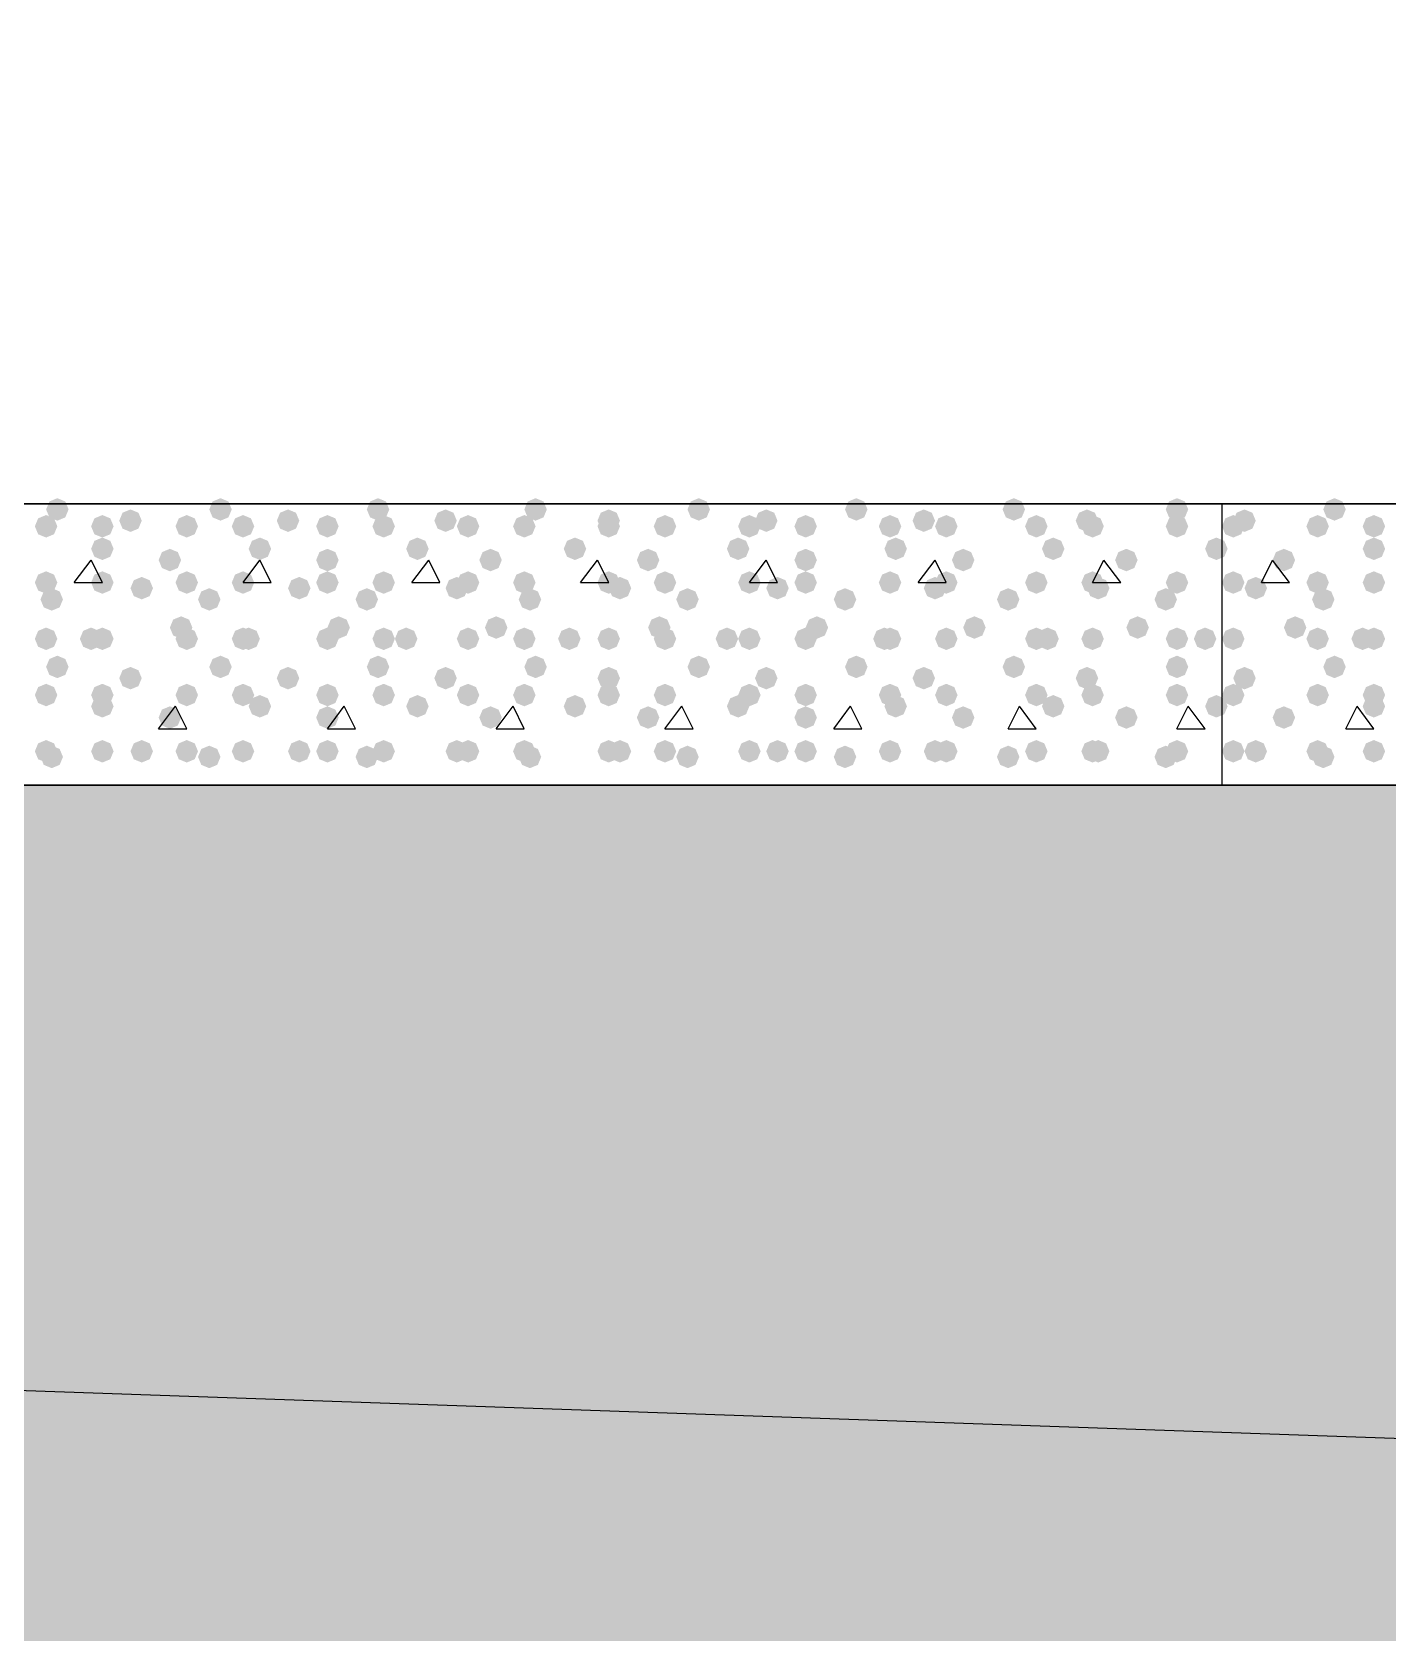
# Model space of a CAD drawing. Header units: millimetres. Extents: x 0 to 420, y 0 to 297.
# Drawn here: x 164.66 to 174.86, y 155.88 to 167.93 of the extents above; entities that cross this region are included whole.
import ezdxf

# ---------------------------------------------------------------- set-up
doc = ezdxf.new("R2010")
doc.units = ezdxf.units.MM
doc.layers.get('0').update_dxf_attribs({"linetype": 'CONTINUOUS'})

msp = doc.modelspace()

# ---------------------------------------------------------------- hatches: boundary and pattern name
at = {"true_color": 0x000008}
for points in [[(164.930667, 164.338), (164.905796, 164.278204), (164.846, 164.253333), (164.786204, 164.278204), (164.761333, 164.338), (164.786204, 164.397796), (164.846, 164.422667), (164.905796, 164.397796)], [(166.158333, 164.338), (166.133463, 164.278204), (166.073667, 164.253333), (166.013871, 164.278204), (165.989, 164.338), (166.013871, 164.397796), (166.073667, 164.422667), (166.133462, 164.397796)], [(167.343667, 164.338), (167.318796, 164.278204), (167.259, 164.253333), (167.199204, 164.278204), (167.174333, 164.338), (167.199204, 164.397796), (167.259, 164.422667), (167.318796, 164.397796)], [(168.529, 164.338), (168.504129, 164.278204), (168.444333, 164.253333), (168.384538, 164.278204), (168.359667, 164.338), (168.384537, 164.397796), (168.444333, 164.422667), (168.504129, 164.397796)], [(169.756667, 164.338), (169.731796, 164.278204), (169.672, 164.253333), (169.612204, 164.278204), (169.587333, 164.338), (169.612204, 164.397796), (169.672, 164.422667), (169.731796, 164.397796)], [(170.942, 164.338), (170.917129, 164.278204), (170.857333, 164.253333), (170.797537, 164.278204), (170.772667, 164.338), (170.797537, 164.397796), (170.857333, 164.422667), (170.917129, 164.397796)], [(172.127333, 164.338), (172.102463, 164.278204), (172.042667, 164.253333), (171.982871, 164.278204), (171.958, 164.338), (171.982871, 164.397796), (172.042667, 164.422667), (172.102462, 164.397796)], [(173.355, 164.338), (173.330129, 164.278204), (173.270333, 164.253333), (173.210538, 164.278204), (173.185667, 164.338), (173.210537, 164.397796), (173.270333, 164.422667), (173.330129, 164.397796)], [(164.846, 164.211), (164.821129, 164.151204), (164.761333, 164.126333), (164.701538, 164.151204), (164.676667, 164.211), (164.701537, 164.270796), (164.761333, 164.295667), (164.821129, 164.270796)], [(165.269333, 164.211), (165.244463, 164.151204), (165.184667, 164.126333), (165.124871, 164.151204), (165.1, 164.211), (165.124871, 164.270796), (165.184667, 164.295667), (165.244462, 164.270796)], [(165.481, 164.253333), (165.456129, 164.193537), (165.396333, 164.168667), (165.336538, 164.193537), (165.311667, 164.253333), (165.336537, 164.313129), (165.396333, 164.338), (165.456129, 164.313129)], [(165.904333, 164.211), (165.879462, 164.151204), (165.819667, 164.126333), (165.759871, 164.151204), (165.735, 164.211), (165.759871, 164.270796), (165.819667, 164.295667), (165.879462, 164.270796)], [(166.327667, 164.211), (166.302796, 164.151204), (166.243, 164.126333), (166.183204, 164.151204), (166.158333, 164.211), (166.183204, 164.270796), (166.243, 164.295667), (166.302796, 164.270796)], [(166.666333, 164.253333), (166.641462, 164.193537), (166.581667, 164.168667), (166.521871, 164.193537), (166.497, 164.253333), (166.521871, 164.313129), (166.581667, 164.338), (166.641462, 164.313129)], [(166.962667, 164.211), (166.937796, 164.151204), (166.878, 164.126333), (166.818204, 164.151204), (166.793333, 164.211), (166.818204, 164.270796), (166.878, 164.295667), (166.937796, 164.270796)], [(167.386, 164.211), (167.361129, 164.151204), (167.301333, 164.126333), (167.241538, 164.151204), (167.216667, 164.211), (167.241537, 164.270796), (167.301333, 164.295667), (167.361129, 164.270796)], [(167.851667, 164.253333), (167.826796, 164.193537), (167.767, 164.168667), (167.707204, 164.193537), (167.682333, 164.253333), (167.707204, 164.313129), (167.767, 164.338), (167.826796, 164.313129)], [(168.021, 164.211), (167.996129, 164.151204), (167.936333, 164.126333), (167.876538, 164.151204), (167.851667, 164.211), (167.876537, 164.270796), (167.936333, 164.295667), (167.996129, 164.270796)], [(168.444333, 164.211), (168.419463, 164.151204), (168.359667, 164.126333), (168.299871, 164.151204), (168.275, 164.211), (168.299871, 164.270796), (168.359667, 164.295667), (168.419462, 164.270796)], [(169.079333, 164.253333), (169.054463, 164.193537), (168.994667, 164.168667), (168.934871, 164.193537), (168.91, 164.253333), (168.934871, 164.313129), (168.994667, 164.338), (169.054462, 164.313129)], [(169.079333, 164.211), (169.054463, 164.151204), (168.994667, 164.126333), (168.934871, 164.151204), (168.91, 164.211), (168.934871, 164.270796), (168.994667, 164.295667), (169.054462, 164.270796)], [(169.502667, 164.211), (169.477796, 164.151204), (169.418, 164.126333), (169.358204, 164.151204), (169.333333, 164.211), (169.358204, 164.270796), (169.418, 164.295667), (169.477796, 164.270796)], [(170.137667, 164.211), (170.112796, 164.151204), (170.053, 164.126333), (169.993204, 164.151204), (169.968333, 164.211), (169.993204, 164.270796), (170.053, 164.295667), (170.112796, 164.270796)], [(170.264667, 164.253333), (170.239796, 164.193537), (170.18, 164.168667), (170.120204, 164.193537), (170.095333, 164.253333), (170.120204, 164.313129), (170.18, 164.338), (170.239796, 164.313129)], [(170.561, 164.211), (170.536129, 164.151204), (170.476333, 164.126333), (170.416538, 164.151204), (170.391667, 164.211), (170.416537, 164.270796), (170.476333, 164.295667), (170.536129, 164.270796)], [(171.196, 164.211), (171.171129, 164.151204), (171.111333, 164.126333), (171.051538, 164.151204), (171.026667, 164.211), (171.051537, 164.270796), (171.111333, 164.295667), (171.171129, 164.270796)], [(171.45, 164.253333), (171.425129, 164.193537), (171.365333, 164.168667), (171.305538, 164.193537), (171.280667, 164.253333), (171.305537, 164.313129), (171.365333, 164.338), (171.425129, 164.313129)], [(171.619333, 164.211), (171.594463, 164.151204), (171.534667, 164.126333), (171.474871, 164.151204), (171.45, 164.211), (171.474871, 164.270796), (171.534667, 164.295667), (171.594462, 164.270796)], [(172.296667, 164.211), (172.271796, 164.151204), (172.212, 164.126333), (172.152204, 164.151204), (172.127333, 164.211), (172.152204, 164.270796), (172.212, 164.295667), (172.271796, 164.270796)], [(172.677667, 164.253333), (172.652796, 164.193537), (172.593, 164.168667), (172.533204, 164.193537), (172.508333, 164.253333), (172.533204, 164.313129), (172.593, 164.338), (172.652796, 164.313129)], [(172.72, 164.211), (172.695129, 164.151204), (172.635333, 164.126333), (172.575538, 164.151204), (172.550667, 164.211), (172.575537, 164.270796), (172.635333, 164.295667), (172.695129, 164.270796)], [(173.355, 164.211), (173.330129, 164.151204), (173.270333, 164.126333), (173.210538, 164.151204), (173.185667, 164.211), (173.210537, 164.270796), (173.270333, 164.295667), (173.330129, 164.270796)], [(165.269333, 164.041667), (165.244463, 163.981871), (165.184667, 163.957), (165.124871, 163.981871), (165.1, 164.041667), (165.124871, 164.101462), (165.184667, 164.126333), (165.244462, 164.101463)], [(166.454667, 164.041667), (166.429796, 163.981871), (166.37, 163.957), (166.310204, 163.981871), (166.285333, 164.041667), (166.310204, 164.101462), (166.37, 164.126333), (166.429796, 164.101463)], [(167.64, 164.041667), (167.615129, 163.981871), (167.555333, 163.957), (167.495538, 163.981871), (167.470667, 164.041667), (167.495537, 164.101462), (167.555333, 164.126333), (167.615129, 164.101463)], [(168.825333, 164.041667), (168.800462, 163.981871), (168.740667, 163.957), (168.680871, 163.981871), (168.656, 164.041667), (168.680871, 164.101462), (168.740667, 164.126333), (168.800462, 164.101463)], [(170.053, 164.041667), (170.028129, 163.981871), (169.968333, 163.957), (169.908537, 163.981871), (169.883667, 164.041667), (169.908537, 164.101462), (169.968333, 164.126333), (170.028129, 164.101463)], [(171.238333, 164.041667), (171.213462, 163.981871), (171.153667, 163.957), (171.093871, 163.981871), (171.069, 164.041667), (171.093871, 164.101462), (171.153667, 164.126333), (171.213462, 164.101463)], [(172.423667, 164.041667), (172.398796, 163.981871), (172.339, 163.957), (172.279204, 163.981871), (172.254333, 164.041667), (172.279204, 164.101462), (172.339, 164.126333), (172.398796, 164.101463)], [(173.651333, 164.041667), (173.626462, 163.981871), (173.566667, 163.957), (173.506871, 163.981871), (173.482, 164.041667), (173.506871, 164.101462), (173.566667, 164.126333), (173.626462, 164.101463)], [(165.777333, 163.957), (165.752462, 163.897204), (165.692667, 163.872333), (165.632871, 163.897204), (165.608, 163.957), (165.632871, 164.016796), (165.692667, 164.041667), (165.752462, 164.016796)], [(166.962667, 163.957), (166.937796, 163.897204), (166.878, 163.872333), (166.818204, 163.897204), (166.793333, 163.957), (166.818204, 164.016796), (166.878, 164.041667), (166.937796, 164.016796)], [(168.190333, 163.957), (168.165462, 163.897204), (168.105667, 163.872333), (168.045871, 163.897204), (168.021, 163.957), (168.045871, 164.016796), (168.105667, 164.041667), (168.165462, 164.016796)], [(169.375667, 163.957), (169.350796, 163.897204), (169.291, 163.872333), (169.231204, 163.897204), (169.206333, 163.957), (169.231204, 164.016796), (169.291, 164.041667), (169.350796, 164.016796)], [(170.561, 163.957), (170.536129, 163.897204), (170.476333, 163.872333), (170.416538, 163.897204), (170.391667, 163.957), (170.416537, 164.016796), (170.476333, 164.041667), (170.536129, 164.016796)], [(171.746333, 163.957), (171.721462, 163.897204), (171.661667, 163.872333), (171.601871, 163.897204), (171.577, 163.957), (171.601871, 164.016796), (171.661667, 164.041667), (171.721462, 164.016796)], [(172.974, 163.957), (172.949129, 163.897204), (172.889333, 163.872333), (172.829538, 163.897204), (172.804667, 163.957), (172.829537, 164.016796), (172.889333, 164.041667), (172.949129, 164.016796)], [(164.846, 163.787667), (164.821129, 163.727871), (164.761333, 163.703), (164.701538, 163.727871), (164.676667, 163.787667), (164.701537, 163.847462), (164.761333, 163.872333), (164.821129, 163.847463)], [(165.269333, 163.787667), (165.244463, 163.727871), (165.184667, 163.703), (165.124871, 163.727871), (165.1, 163.787667), (165.124871, 163.847462), (165.184667, 163.872333), (165.244462, 163.847463)], [(165.904333, 163.787667), (165.879462, 163.727871), (165.819667, 163.703), (165.759871, 163.727871), (165.735, 163.787667), (165.759871, 163.847462), (165.819667, 163.872333), (165.879462, 163.847463)], [(166.327667, 163.787667), (166.302796, 163.727871), (166.243, 163.703), (166.183204, 163.727871), (166.158333, 163.787667), (166.183204, 163.847462), (166.243, 163.872333), (166.302796, 163.847463)], [(166.962667, 163.787667), (166.937796, 163.727871), (166.878, 163.703), (166.818204, 163.727871), (166.793333, 163.787667), (166.818204, 163.847462), (166.878, 163.872333), (166.937796, 163.847463)], [(167.386, 163.787667), (167.361129, 163.727871), (167.301333, 163.703), (167.241538, 163.727871), (167.216667, 163.787667), (167.241537, 163.847462), (167.301333, 163.872333), (167.361129, 163.847463)], [(168.021, 163.787667), (167.996129, 163.727871), (167.936333, 163.703), (167.876538, 163.727871), (167.851667, 163.787667), (167.876537, 163.847462), (167.936333, 163.872333), (167.996129, 163.847463)], [(168.444333, 163.787667), (168.419463, 163.727871), (168.359667, 163.703), (168.299871, 163.727871), (168.275, 163.787667), (168.299871, 163.847462), (168.359667, 163.872333), (168.419462, 163.847463)], [(169.079333, 163.787667), (169.054463, 163.727871), (168.994667, 163.703), (168.934871, 163.727871), (168.91, 163.787667), (168.934871, 163.847462), (168.994667, 163.872333), (169.054462, 163.847463)], [(169.502667, 163.787667), (169.477796, 163.727871), (169.418, 163.703), (169.358204, 163.727871), (169.333333, 163.787667), (169.358204, 163.847462), (169.418, 163.872333), (169.477796, 163.847463)], [(170.137667, 163.787667), (170.112796, 163.727871), (170.053, 163.703), (169.993204, 163.727871), (169.968333, 163.787667), (169.993204, 163.847462), (170.053, 163.872333), (170.112796, 163.847463)], [(170.561, 163.787667), (170.536129, 163.727871), (170.476333, 163.703), (170.416538, 163.727871), (170.391667, 163.787667), (170.416537, 163.847462), (170.476333, 163.872333), (170.536129, 163.847463)], [(171.196, 163.787667), (171.171129, 163.727871), (171.111333, 163.703), (171.051538, 163.727871), (171.026667, 163.787667), (171.051537, 163.847462), (171.111333, 163.872333), (171.171129, 163.847463)], [(171.619333, 163.787667), (171.594463, 163.727871), (171.534667, 163.703), (171.474871, 163.727871), (171.45, 163.787667), (171.474871, 163.847462), (171.534667, 163.872333), (171.594462, 163.847463)], [(172.296667, 163.787667), (172.271796, 163.727871), (172.212, 163.703), (172.152204, 163.727871), (172.127333, 163.787667), (172.152204, 163.847462), (172.212, 163.872333), (172.271796, 163.847463)], [(172.72, 163.787667), (172.695129, 163.727871), (172.635333, 163.703), (172.575538, 163.727871), (172.550667, 163.787667), (172.575537, 163.847462), (172.635333, 163.872333), (172.695129, 163.847463)], [(173.355, 163.787667), (173.330129, 163.727871), (173.270333, 163.703), (173.210538, 163.727871), (173.185667, 163.787667), (173.210537, 163.847462), (173.270333, 163.872333), (173.330129, 163.847463)], [(165.565667, 163.745333), (165.540796, 163.685537), (165.481, 163.660667), (165.421204, 163.685537), (165.396333, 163.745333), (165.421204, 163.805129), (165.481, 163.83), (165.540796, 163.805129)], [(166.751, 163.745333), (166.726129, 163.685537), (166.666333, 163.660667), (166.606538, 163.685537), (166.581667, 163.745333), (166.606537, 163.805129), (166.666333, 163.83), (166.726129, 163.805129)], [(167.936333, 163.745333), (167.911462, 163.685537), (167.851667, 163.660667), (167.791871, 163.685537), (167.767, 163.745333), (167.791871, 163.805129), (167.851667, 163.83), (167.911462, 163.805129)], [(169.164, 163.745333), (169.139129, 163.685537), (169.079333, 163.660667), (169.019538, 163.685537), (168.994667, 163.745333), (169.019537, 163.805129), (169.079333, 163.83), (169.139129, 163.805129)], [(170.349333, 163.745333), (170.324462, 163.685537), (170.264667, 163.660667), (170.204871, 163.685537), (170.18, 163.745333), (170.204871, 163.805129), (170.264667, 163.83), (170.324462, 163.805129)], [(171.534667, 163.745333), (171.509796, 163.685537), (171.45, 163.660667), (171.390204, 163.685537), (171.365333, 163.745333), (171.390204, 163.805129), (171.45, 163.83), (171.509796, 163.805129)], [(172.762333, 163.745333), (172.737462, 163.685537), (172.677667, 163.660667), (172.617871, 163.685537), (172.593, 163.745333), (172.617871, 163.805129), (172.677667, 163.83), (172.737462, 163.805129)], [(164.888333, 163.660667), (164.863463, 163.600871), (164.803667, 163.576), (164.743871, 163.600871), (164.719, 163.660667), (164.743871, 163.720462), (164.803667, 163.745333), (164.863462, 163.720463)], [(166.073667, 163.660667), (166.048796, 163.600871), (165.989, 163.576), (165.929204, 163.600871), (165.904333, 163.660667), (165.929204, 163.720462), (165.989, 163.745333), (166.048796, 163.720463)], [(167.259, 163.660667), (167.234129, 163.600871), (167.174333, 163.576), (167.114538, 163.600871), (167.089667, 163.660667), (167.114537, 163.720462), (167.174333, 163.745333), (167.234129, 163.720463)], [(168.486667, 163.660667), (168.461796, 163.600871), (168.402, 163.576), (168.342204, 163.600871), (168.317333, 163.660667), (168.342204, 163.720462), (168.402, 163.745333), (168.461796, 163.720463)], [(169.672, 163.660667), (169.647129, 163.600871), (169.587333, 163.576), (169.527537, 163.600871), (169.502667, 163.660667), (169.527537, 163.720462), (169.587333, 163.745333), (169.647129, 163.720463)], [(170.857333, 163.660667), (170.832462, 163.600871), (170.772667, 163.576), (170.712871, 163.600871), (170.688, 163.660667), (170.712871, 163.720462), (170.772667, 163.745333), (170.832462, 163.720463)], [(172.085, 163.660667), (172.060129, 163.600871), (172.000333, 163.576), (171.940538, 163.600871), (171.915667, 163.660667), (171.940537, 163.720462), (172.000333, 163.745333), (172.060129, 163.720463)], [(173.270333, 163.660667), (173.245462, 163.600871), (173.185667, 163.576), (173.125871, 163.600871), (173.101, 163.660667), (173.125871, 163.720462), (173.185667, 163.745333), (173.245462, 163.720463)], [(165.862, 163.449), (165.837129, 163.389204), (165.777333, 163.364333), (165.717537, 163.389204), (165.692667, 163.449), (165.717537, 163.508796), (165.777333, 163.533667), (165.837129, 163.508796)], [(167.047333, 163.449), (167.022462, 163.389204), (166.962667, 163.364333), (166.902871, 163.389204), (166.878, 163.449), (166.902871, 163.508796), (166.962667, 163.533667), (167.022462, 163.508796)], [(168.232667, 163.449), (168.207796, 163.389204), (168.148, 163.364333), (168.088204, 163.389204), (168.063333, 163.449), (168.088204, 163.508796), (168.148, 163.533667), (168.207796, 163.508796)], [(169.460333, 163.449), (169.435462, 163.389204), (169.375667, 163.364333), (169.315871, 163.389204), (169.291, 163.449), (169.315871, 163.508796), (169.375667, 163.533667), (169.435462, 163.508796)], [(170.645667, 163.449), (170.620796, 163.389204), (170.561, 163.364333), (170.501204, 163.389204), (170.476333, 163.449), (170.501204, 163.508796), (170.561, 163.533667), (170.620796, 163.508796)], [(171.831, 163.449), (171.806129, 163.389204), (171.746333, 163.364333), (171.686538, 163.389204), (171.661667, 163.449), (171.686537, 163.508796), (171.746333, 163.533667), (171.806129, 163.508796)], [(173.058667, 163.449), (173.033796, 163.389204), (172.974, 163.364333), (172.914204, 163.389204), (172.889333, 163.449), (172.914204, 163.508796), (172.974, 163.533667), (173.033796, 163.508796)], [(164.846, 163.364333), (164.821129, 163.304537), (164.761333, 163.279667), (164.701538, 163.304537), (164.676667, 163.364333), (164.701537, 163.424129), (164.761333, 163.449), (164.821129, 163.424129)], [(165.184667, 163.364333), (165.159796, 163.304537), (165.1, 163.279667), (165.040204, 163.304537), (165.015333, 163.364333), (165.040204, 163.424129), (165.1, 163.449), (165.159796, 163.424129)], [(165.269333, 163.364333), (165.244463, 163.304537), (165.184667, 163.279667), (165.124871, 163.304537), (165.1, 163.364333), (165.124871, 163.424129), (165.184667, 163.449), (165.244462, 163.424129)], [(165.904333, 163.364333), (165.879462, 163.304537), (165.819667, 163.279667), (165.759871, 163.304537), (165.735, 163.364333), (165.759871, 163.424129), (165.819667, 163.449), (165.879462, 163.424129)], [(166.327667, 163.364333), (166.302796, 163.304537), (166.243, 163.279667), (166.183204, 163.304537), (166.158333, 163.364333), (166.183204, 163.424129), (166.243, 163.449), (166.302796, 163.424129)], [(166.37, 163.364333), (166.345129, 163.304537), (166.285333, 163.279667), (166.225538, 163.304537), (166.200667, 163.364333), (166.225537, 163.424129), (166.285333, 163.449), (166.345129, 163.424129)], [(166.962667, 163.364333), (166.937796, 163.304537), (166.878, 163.279667), (166.818204, 163.304537), (166.793333, 163.364333), (166.818204, 163.424129), (166.878, 163.449), (166.937796, 163.424129)], [(167.386, 163.364333), (167.361129, 163.304537), (167.301333, 163.279667), (167.241538, 163.304537), (167.216667, 163.364333), (167.241537, 163.424129), (167.301333, 163.449), (167.361129, 163.424129)], [(167.555333, 163.364333), (167.530462, 163.304537), (167.470667, 163.279667), (167.410871, 163.304537), (167.386, 163.364333), (167.410871, 163.424129), (167.470667, 163.449), (167.530462, 163.424129)], [(168.021, 163.364333), (167.996129, 163.304537), (167.936333, 163.279667), (167.876538, 163.304537), (167.851667, 163.364333), (167.876537, 163.424129), (167.936333, 163.449), (167.996129, 163.424129)], [(168.444333, 163.364333), (168.419463, 163.304537), (168.359667, 163.279667), (168.299871, 163.304537), (168.275, 163.364333), (168.299871, 163.424129), (168.359667, 163.449), (168.419462, 163.424129)], [(168.783, 163.364333), (168.758129, 163.304537), (168.698333, 163.279667), (168.638537, 163.304537), (168.613667, 163.364333), (168.638537, 163.424129), (168.698333, 163.449), (168.758129, 163.424129)], [(169.079333, 163.364333), (169.054463, 163.304537), (168.994667, 163.279667), (168.934871, 163.304537), (168.91, 163.364333), (168.934871, 163.424129), (168.994667, 163.449), (169.054462, 163.424129)], [(169.502667, 163.364333), (169.477796, 163.304537), (169.418, 163.279667), (169.358204, 163.304537), (169.333333, 163.364333), (169.358204, 163.424129), (169.418, 163.449), (169.477796, 163.424129)], [(169.968333, 163.364333), (169.943463, 163.304537), (169.883667, 163.279667), (169.823871, 163.304537), (169.799, 163.364333), (169.823871, 163.424129), (169.883667, 163.449), (169.943462, 163.424129)], [(170.137667, 163.364333), (170.112796, 163.304537), (170.053, 163.279667), (169.993204, 163.304537), (169.968333, 163.364333), (169.993204, 163.424129), (170.053, 163.449), (170.112796, 163.424129)], [(170.561, 163.364333), (170.536129, 163.304537), (170.476333, 163.279667), (170.416538, 163.304537), (170.391667, 163.364333), (170.416537, 163.424129), (170.476333, 163.449), (170.536129, 163.424129)], [(171.153667, 163.364333), (171.128796, 163.304537), (171.069, 163.279667), (171.009204, 163.304537), (170.984333, 163.364333), (171.009204, 163.424129), (171.069, 163.449), (171.128796, 163.424129)], [(171.196, 163.364333), (171.171129, 163.304537), (171.111333, 163.279667), (171.051538, 163.304537), (171.026667, 163.364333), (171.051537, 163.424129), (171.111333, 163.449), (171.171129, 163.424129)], [(171.619333, 163.364333), (171.594463, 163.304537), (171.534667, 163.279667), (171.474871, 163.304537), (171.45, 163.364333), (171.474871, 163.424129), (171.534667, 163.449), (171.594462, 163.424129)], [(172.296667, 163.364333), (172.271796, 163.304537), (172.212, 163.279667), (172.152204, 163.304537), (172.127333, 163.364333), (172.152204, 163.424129), (172.212, 163.449), (172.271796, 163.424129)], [(172.381333, 163.364333), (172.356462, 163.304537), (172.296667, 163.279667), (172.236871, 163.304537), (172.212, 163.364333), (172.236871, 163.424129), (172.296667, 163.449), (172.356462, 163.424129)], [(172.72, 163.364333), (172.695129, 163.304537), (172.635333, 163.279667), (172.575538, 163.304537), (172.550667, 163.364333), (172.575537, 163.424129), (172.635333, 163.449), (172.695129, 163.424129)], [(173.355, 163.364333), (173.330129, 163.304537), (173.270333, 163.279667), (173.210538, 163.304537), (173.185667, 163.364333), (173.210537, 163.424129), (173.270333, 163.449), (173.330129, 163.424129)], [(173.566667, 163.364333), (173.541796, 163.304537), (173.482, 163.279667), (173.422204, 163.304537), (173.397333, 163.364333), (173.422204, 163.424129), (173.482, 163.449), (173.541796, 163.424129)], [(164.930667, 163.152667), (164.905796, 163.092871), (164.846, 163.068), (164.786204, 163.092871), (164.761333, 163.152667), (164.786204, 163.212462), (164.846, 163.237333), (164.905796, 163.212463)], [(165.481, 163.068), (165.456129, 163.008204), (165.396333, 162.983333), (165.336538, 163.008204), (165.311667, 163.068), (165.336537, 163.127796), (165.396333, 163.152667), (165.456129, 163.127796)], [(166.158333, 163.152667), (166.133463, 163.092871), (166.073667, 163.068), (166.013871, 163.092871), (165.989, 163.152667), (166.013871, 163.212462), (166.073667, 163.237333), (166.133462, 163.212463)], [(166.666333, 163.068), (166.641462, 163.008204), (166.581667, 162.983333), (166.521871, 163.008204), (166.497, 163.068), (166.521871, 163.127796), (166.581667, 163.152667), (166.641462, 163.127796)], [(167.343667, 163.152667), (167.318796, 163.092871), (167.259, 163.068), (167.199204, 163.092871), (167.174333, 163.152667), (167.199204, 163.212462), (167.259, 163.237333), (167.318796, 163.212463)], [(167.851667, 163.068), (167.826796, 163.008204), (167.767, 162.983333), (167.707204, 163.008204), (167.682333, 163.068), (167.707204, 163.127796), (167.767, 163.152667), (167.826796, 163.127796)], [(168.529, 163.152667), (168.504129, 163.092871), (168.444333, 163.068), (168.384538, 163.092871), (168.359667, 163.152667), (168.384537, 163.212462), (168.444333, 163.237333), (168.504129, 163.212463)], [(169.079333, 163.068), (169.054463, 163.008204), (168.994667, 162.983333), (168.934871, 163.008204), (168.91, 163.068), (168.934871, 163.127796), (168.994667, 163.152667), (169.054462, 163.127796)], [(169.756667, 163.152667), (169.731796, 163.092871), (169.672, 163.068), (169.612204, 163.092871), (169.587333, 163.152667), (169.612204, 163.212462), (169.672, 163.237333), (169.731796, 163.212463)], [(170.264667, 163.068), (170.239796, 163.008204), (170.18, 162.983333), (170.120204, 163.008204), (170.095333, 163.068), (170.120204, 163.127796), (170.18, 163.152667), (170.239796, 163.127796)], [(170.942, 163.152667), (170.917129, 163.092871), (170.857333, 163.068), (170.797537, 163.092871), (170.772667, 163.152667), (170.797537, 163.212462), (170.857333, 163.237333), (170.917129, 163.212463)], [(171.45, 163.068), (171.425129, 163.008204), (171.365333, 162.983333), (171.305538, 163.008204), (171.280667, 163.068), (171.305537, 163.127796), (171.365333, 163.152667), (171.425129, 163.127796)], [(172.127333, 163.152667), (172.102463, 163.092871), (172.042667, 163.068), (171.982871, 163.092871), (171.958, 163.152667), (171.982871, 163.212462), (172.042667, 163.237333), (172.102462, 163.212463)], [(172.677667, 163.068), (172.652796, 163.008204), (172.593, 162.983333), (172.533204, 163.008204), (172.508333, 163.068), (172.533204, 163.127796), (172.593, 163.152667), (172.652796, 163.127796)], [(173.355, 163.152667), (173.330129, 163.092871), (173.270333, 163.068), (173.210538, 163.092871), (173.185667, 163.152667), (173.210537, 163.212462), (173.270333, 163.237333), (173.330129, 163.212463)], [(164.846, 162.941), (164.821129, 162.881204), (164.761333, 162.856333), (164.701538, 162.881204), (164.676667, 162.941), (164.701537, 163.000796), (164.761333, 163.025667), (164.821129, 163.000796)], [(165.269333, 162.941), (165.244463, 162.881204), (165.184667, 162.856333), (165.124871, 162.881204), (165.1, 162.941), (165.124871, 163.000796), (165.184667, 163.025667), (165.244462, 163.000796)], [(165.904333, 162.941), (165.879462, 162.881204), (165.819667, 162.856333), (165.759871, 162.881204), (165.735, 162.941), (165.759871, 163.000796), (165.819667, 163.025667), (165.879462, 163.000796)], [(166.327667, 162.941), (166.302796, 162.881204), (166.243, 162.856333), (166.183204, 162.881204), (166.158333, 162.941), (166.183204, 163.000796), (166.243, 163.025667), (166.302796, 163.000796)], [(166.962667, 162.941), (166.937796, 162.881204), (166.878, 162.856333), (166.818204, 162.881204), (166.793333, 162.941), (166.818204, 163.000796), (166.878, 163.025667), (166.937796, 163.000796)], [(167.386, 162.941), (167.361129, 162.881204), (167.301333, 162.856333), (167.241538, 162.881204), (167.216667, 162.941), (167.241537, 163.000796), (167.301333, 163.025667), (167.361129, 163.000796)], [(168.021, 162.941), (167.996129, 162.881204), (167.936333, 162.856333), (167.876538, 162.881204), (167.851667, 162.941), (167.876537, 163.000796), (167.936333, 163.025667), (167.996129, 163.000796)], [(168.444333, 162.941), (168.419463, 162.881204), (168.359667, 162.856333), (168.299871, 162.881204), (168.275, 162.941), (168.299871, 163.000796), (168.359667, 163.025667), (168.419462, 163.000796)], [(169.079333, 162.941), (169.054463, 162.881204), (168.994667, 162.856333), (168.934871, 162.881204), (168.91, 162.941), (168.934871, 163.000796), (168.994667, 163.025667), (169.054462, 163.000796)], [(169.502667, 162.941), (169.477796, 162.881204), (169.418, 162.856333), (169.358204, 162.881204), (169.333333, 162.941), (169.358204, 163.000796), (169.418, 163.025667), (169.477796, 163.000796)], [(170.137667, 162.941), (170.112796, 162.881204), (170.053, 162.856333), (169.993204, 162.881204), (169.968333, 162.941), (169.993204, 163.000796), (170.053, 163.025667), (170.112796, 163.000796)], [(170.561, 162.941), (170.536129, 162.881204), (170.476333, 162.856333), (170.416538, 162.881204), (170.391667, 162.941), (170.416537, 163.000796), (170.476333, 163.025667), (170.536129, 163.000796)], [(171.196, 162.941), (171.171129, 162.881204), (171.111333, 162.856333), (171.051538, 162.881204), (171.026667, 162.941), (171.051537, 163.000796), (171.111333, 163.025667), (171.171129, 163.000796)], [(171.619333, 162.941), (171.594463, 162.881204), (171.534667, 162.856333), (171.474871, 162.881204), (171.45, 162.941), (171.474871, 163.000796), (171.534667, 163.025667), (171.594462, 163.000796)], [(172.296667, 162.941), (172.271796, 162.881204), (172.212, 162.856333), (172.152204, 162.881204), (172.127333, 162.941), (172.152204, 163.000796), (172.212, 163.025667), (172.271796, 163.000796)], [(172.72, 162.941), (172.695129, 162.881204), (172.635333, 162.856333), (172.575538, 162.881204), (172.550667, 162.941), (172.575537, 163.000796), (172.635333, 163.025667), (172.695129, 163.000796)], [(173.355, 162.941), (173.330129, 162.881204), (173.270333, 162.856333), (173.210538, 162.881204), (173.185667, 162.941), (173.210537, 163.000796), (173.270333, 163.025667), (173.330129, 163.000796)], [(165.269333, 162.856333), (165.244463, 162.796537), (165.184667, 162.771667), (165.124871, 162.796537), (165.1, 162.856333), (165.124871, 162.916129), (165.184667, 162.941), (165.244462, 162.916129)], [(166.454667, 162.856333), (166.429796, 162.796537), (166.37, 162.771667), (166.310204, 162.796537), (166.285333, 162.856333), (166.310204, 162.916129), (166.37, 162.941), (166.429796, 162.916129)], [(167.64, 162.856333), (167.615129, 162.796537), (167.555333, 162.771667), (167.495538, 162.796537), (167.470667, 162.856333), (167.495537, 162.916129), (167.555333, 162.941), (167.615129, 162.916129)], [(168.825333, 162.856333), (168.800462, 162.796537), (168.740667, 162.771667), (168.680871, 162.796537), (168.656, 162.856333), (168.680871, 162.916129), (168.740667, 162.941), (168.800462, 162.916129)], [(170.053, 162.856333), (170.028129, 162.796537), (169.968333, 162.771667), (169.908537, 162.796537), (169.883667, 162.856333), (169.908537, 162.916129), (169.968333, 162.941), (170.028129, 162.916129)], [(171.238333, 162.856333), (171.213462, 162.796537), (171.153667, 162.771667), (171.093871, 162.796537), (171.069, 162.856333), (171.093871, 162.916129), (171.153667, 162.941), (171.213462, 162.916129)], [(172.423667, 162.856333), (172.398796, 162.796537), (172.339, 162.771667), (172.279204, 162.796537), (172.254333, 162.856333), (172.279204, 162.916129), (172.339, 162.941), (172.398796, 162.916129)], [(173.651333, 162.856333), (173.626462, 162.796537), (173.566667, 162.771667), (173.506871, 162.796537), (173.482, 162.856333), (173.506871, 162.916129), (173.566667, 162.941), (173.626462, 162.916129)], [(165.777333, 162.771667), (165.752462, 162.711871), (165.692667, 162.687), (165.632871, 162.711871), (165.608, 162.771667), (165.632871, 162.831462), (165.692667, 162.856333), (165.752462, 162.831463)], [(166.962667, 162.771667), (166.937796, 162.711871), (166.878, 162.687), (166.818204, 162.711871), (166.793333, 162.771667), (166.818204, 162.831462), (166.878, 162.856333), (166.937796, 162.831463)], [(168.190333, 162.771667), (168.165462, 162.711871), (168.105667, 162.687), (168.045871, 162.711871), (168.021, 162.771667), (168.045871, 162.831462), (168.105667, 162.856333), (168.165462, 162.831463)], [(169.375667, 162.771667), (169.350796, 162.711871), (169.291, 162.687), (169.231204, 162.711871), (169.206333, 162.771667), (169.231204, 162.831462), (169.291, 162.856333), (169.350796, 162.831463)], [(170.561, 162.771667), (170.536129, 162.711871), (170.476333, 162.687), (170.416538, 162.711871), (170.391667, 162.771667), (170.416537, 162.831462), (170.476333, 162.856333), (170.536129, 162.831463)], [(171.746333, 162.771667), (171.721462, 162.711871), (171.661667, 162.687), (171.601871, 162.711871), (171.577, 162.771667), (171.601871, 162.831462), (171.661667, 162.856333), (171.721462, 162.831463)], [(172.974, 162.771667), (172.949129, 162.711871), (172.889333, 162.687), (172.829538, 162.711871), (172.804667, 162.771667), (172.829537, 162.831462), (172.889333, 162.856333), (172.949129, 162.831463)], [(164.846, 162.517667), (164.821129, 162.457871), (164.761333, 162.433), (164.701538, 162.457871), (164.676667, 162.517667), (164.701537, 162.577462), (164.761333, 162.602333), (164.821129, 162.577463)], [(164.888333, 162.475333), (164.863463, 162.415537), (164.803667, 162.390667), (164.743871, 162.415537), (164.719, 162.475333), (164.743871, 162.535129), (164.803667, 162.56), (164.863462, 162.535129)], [(165.269333, 162.517667), (165.244463, 162.457871), (165.184667, 162.433), (165.124871, 162.457871), (165.1, 162.517667), (165.124871, 162.577462), (165.184667, 162.602333), (165.244462, 162.577463)], [(165.565667, 162.517667), (165.540796, 162.457871), (165.481, 162.433), (165.421204, 162.457871), (165.396333, 162.517667), (165.421204, 162.577462), (165.481, 162.602333), (165.540796, 162.577463)], [(165.904333, 162.517667), (165.879462, 162.457871), (165.819667, 162.433), (165.759871, 162.457871), (165.735, 162.517667), (165.759871, 162.577462), (165.819667, 162.602333), (165.879462, 162.577463)], [(166.073667, 162.475333), (166.048796, 162.415537), (165.989, 162.390667), (165.929204, 162.415537), (165.904333, 162.475333), (165.929204, 162.535129), (165.989, 162.56), (166.048796, 162.535129)], [(166.327667, 162.517667), (166.302796, 162.457871), (166.243, 162.433), (166.183204, 162.457871), (166.158333, 162.517667), (166.183204, 162.577462), (166.243, 162.602333), (166.302796, 162.577463)], [(166.751, 162.517667), (166.726129, 162.457871), (166.666333, 162.433), (166.606538, 162.457871), (166.581667, 162.517667), (166.606537, 162.577462), (166.666333, 162.602333), (166.726129, 162.577463)], [(166.962667, 162.517667), (166.937796, 162.457871), (166.878, 162.433), (166.818204, 162.457871), (166.793333, 162.517667), (166.818204, 162.577462), (166.878, 162.602333), (166.937796, 162.577463)], [(167.259, 162.475333), (167.234129, 162.415537), (167.174333, 162.390667), (167.114538, 162.415537), (167.089667, 162.475333), (167.114537, 162.535129), (167.174333, 162.56), (167.234129, 162.535129)], [(167.386, 162.517667), (167.361129, 162.457871), (167.301333, 162.433), (167.241538, 162.457871), (167.216667, 162.517667), (167.241537, 162.577462), (167.301333, 162.602333), (167.361129, 162.577463)], [(167.936333, 162.517667), (167.911462, 162.457871), (167.851667, 162.433), (167.791871, 162.457871), (167.767, 162.517667), (167.791871, 162.577462), (167.851667, 162.602333), (167.911462, 162.577463)], [(168.021, 162.517667), (167.996129, 162.457871), (167.936333, 162.433), (167.876538, 162.457871), (167.851667, 162.517667), (167.876537, 162.577462), (167.936333, 162.602333), (167.996129, 162.577463)], [(168.444333, 162.517667), (168.419463, 162.457871), (168.359667, 162.433), (168.299871, 162.457871), (168.275, 162.517667), (168.299871, 162.577462), (168.359667, 162.602333), (168.419462, 162.577463)], [(168.486667, 162.475333), (168.461796, 162.415537), (168.402, 162.390667), (168.342204, 162.415537), (168.317333, 162.475333), (168.342204, 162.535129), (168.402, 162.56), (168.461796, 162.535129)], [(169.079333, 162.517667), (169.054463, 162.457871), (168.994667, 162.433), (168.934871, 162.457871), (168.91, 162.517667), (168.934871, 162.577462), (168.994667, 162.602333), (169.054462, 162.577463)], [(169.164, 162.517667), (169.139129, 162.457871), (169.079333, 162.433), (169.019538, 162.457871), (168.994667, 162.517667), (169.019537, 162.577462), (169.079333, 162.602333), (169.139129, 162.577463)], [(169.502667, 162.517667), (169.477796, 162.457871), (169.418, 162.433), (169.358204, 162.457871), (169.333333, 162.517667), (169.358204, 162.577462), (169.418, 162.602333), (169.477796, 162.577463)], [(169.672, 162.475333), (169.647129, 162.415537), (169.587333, 162.390667), (169.527537, 162.415537), (169.502667, 162.475333), (169.527537, 162.535129), (169.587333, 162.56), (169.647129, 162.535129)], [(170.137667, 162.517667), (170.112796, 162.457871), (170.053, 162.433), (169.993204, 162.457871), (169.968333, 162.517667), (169.993204, 162.577462), (170.053, 162.602333), (170.112796, 162.577463)], [(170.349333, 162.517667), (170.324462, 162.457871), (170.264667, 162.433), (170.204871, 162.457871), (170.18, 162.517667), (170.204871, 162.577462), (170.264667, 162.602333), (170.324462, 162.577463)], [(170.561, 162.517667), (170.536129, 162.457871), (170.476333, 162.433), (170.416538, 162.457871), (170.391667, 162.517667), (170.416537, 162.577462), (170.476333, 162.602333), (170.536129, 162.577463)], [(170.857333, 162.475333), (170.832462, 162.415537), (170.772667, 162.390667), (170.712871, 162.415537), (170.688, 162.475333), (170.712871, 162.535129), (170.772667, 162.56), (170.832462, 162.535129)], [(171.196, 162.517667), (171.171129, 162.457871), (171.111333, 162.433), (171.051538, 162.457871), (171.026667, 162.517667), (171.051537, 162.577462), (171.111333, 162.602333), (171.171129, 162.577463)], [(171.534667, 162.517667), (171.509796, 162.457871), (171.45, 162.433), (171.390204, 162.457871), (171.365333, 162.517667), (171.390204, 162.577462), (171.45, 162.602333), (171.509796, 162.577463)], [(171.619333, 162.517667), (171.594463, 162.457871), (171.534667, 162.433), (171.474871, 162.457871), (171.45, 162.517667), (171.474871, 162.577462), (171.534667, 162.602333), (171.594462, 162.577463)], [(172.085, 162.475333), (172.060129, 162.415537), (172.000333, 162.390667), (171.940538, 162.415537), (171.915667, 162.475333), (171.940537, 162.535129), (172.000333, 162.56), (172.060129, 162.535129)], [(172.296667, 162.517667), (172.271796, 162.457871), (172.212, 162.433), (172.152204, 162.457871), (172.127333, 162.517667), (172.152204, 162.577462), (172.212, 162.602333), (172.271796, 162.577463)], [(172.72, 162.517667), (172.695129, 162.457871), (172.635333, 162.433), (172.575538, 162.457871), (172.550667, 162.517667), (172.575537, 162.577462), (172.635333, 162.602333), (172.695129, 162.577463)], [(172.762333, 162.517667), (172.737462, 162.457871), (172.677667, 162.433), (172.617871, 162.457871), (172.593, 162.517667), (172.617871, 162.577462), (172.677667, 162.602333), (172.737462, 162.577463)], [(173.270333, 162.475333), (173.245462, 162.415537), (173.185667, 162.390667), (173.125871, 162.415537), (173.101, 162.475333), (173.125871, 162.535129), (173.185667, 162.56), (173.245462, 162.535129)], [(173.355, 162.517667), (173.330129, 162.457871), (173.270333, 162.433), (173.210538, 162.457871), (173.185667, 162.517667), (173.210537, 162.577462), (173.270333, 162.602333), (173.330129, 162.577463)]]:
    msp.add_hatch(color=0, dxfattribs=at).paths.add_polyline_path(points, flags=0)
at = {"true_color": 0x000007}
for points in [[(174.540333, 164.338), (174.515462, 164.278204), (174.455667, 164.253333), (174.395871, 164.278204), (174.371, 164.338), (174.395871, 164.397796), (174.455667, 164.422667), (174.515462, 164.397796)], [(173.778333, 164.211), (173.753463, 164.151204), (173.693667, 164.126333), (173.633871, 164.151204), (173.609, 164.211), (173.633871, 164.270796), (173.693667, 164.295667), (173.753462, 164.270796)], [(173.863, 164.253333), (173.838129, 164.193537), (173.778333, 164.168667), (173.718538, 164.193537), (173.693667, 164.253333), (173.718537, 164.313129), (173.778333, 164.338), (173.838129, 164.313129)], [(174.413333, 164.211), (174.388463, 164.151204), (174.328667, 164.126333), (174.268871, 164.151204), (174.244, 164.211), (174.268871, 164.270796), (174.328667, 164.295667), (174.388462, 164.270796)], [(174.836667, 164.211), (174.811796, 164.151204), (174.752, 164.126333), (174.692204, 164.151204), (174.667333, 164.211), (174.692204, 164.270796), (174.752, 164.295667), (174.811796, 164.270796)], [(174.836667, 164.041667), (174.811796, 163.981871), (174.752, 163.957), (174.692204, 163.981871), (174.667333, 164.041667), (174.692204, 164.101462), (174.752, 164.126333), (174.811796, 164.101463)], [(174.159333, 163.957), (174.134462, 163.897204), (174.074667, 163.872333), (174.014871, 163.897204), (173.99, 163.957), (174.014871, 164.016796), (174.074667, 164.041667), (174.134462, 164.016796)], [(173.778333, 163.787667), (173.753463, 163.727871), (173.693667, 163.703), (173.633871, 163.727871), (173.609, 163.787667), (173.633871, 163.847462), (173.693667, 163.872333), (173.753462, 163.847463)], [(174.413333, 163.787667), (174.388463, 163.727871), (174.328667, 163.703), (174.268871, 163.727871), (174.244, 163.787667), (174.268871, 163.847462), (174.328667, 163.872333), (174.388462, 163.847463)], [(174.836667, 163.787667), (174.811796, 163.727871), (174.752, 163.703), (174.692204, 163.727871), (174.667333, 163.787667), (174.692204, 163.847462), (174.752, 163.872333), (174.811796, 163.847463)], [(173.947667, 163.745333), (173.922796, 163.685537), (173.863, 163.660667), (173.803204, 163.685537), (173.778333, 163.745333), (173.803204, 163.805129), (173.863, 163.83), (173.922796, 163.805129)], [(174.455667, 163.660667), (174.430796, 163.600871), (174.371, 163.576), (174.311204, 163.600871), (174.286333, 163.660667), (174.311204, 163.720462), (174.371, 163.745333), (174.430796, 163.720463)], [(174.244, 163.449), (174.219129, 163.389204), (174.159333, 163.364333), (174.099538, 163.389204), (174.074667, 163.449), (174.099537, 163.508796), (174.159333, 163.533667), (174.219129, 163.508796)], [(173.778333, 163.364333), (173.753463, 163.304537), (173.693667, 163.279667), (173.633871, 163.304537), (173.609, 163.364333), (173.633871, 163.424129), (173.693667, 163.449), (173.753462, 163.424129)], [(174.413333, 163.364333), (174.388463, 163.304537), (174.328667, 163.279667), (174.268871, 163.304537), (174.244, 163.364333), (174.268871, 163.424129), (174.328667, 163.449), (174.388462, 163.424129)], [(174.752, 163.364333), (174.727129, 163.304537), (174.667333, 163.279667), (174.607537, 163.304537), (174.582667, 163.364333), (174.607537, 163.424129), (174.667333, 163.449), (174.727129, 163.424129)], [(174.836667, 163.364333), (174.811796, 163.304537), (174.752, 163.279667), (174.692204, 163.304537), (174.667333, 163.364333), (174.692204, 163.424129), (174.752, 163.449), (174.811796, 163.424129)], [(173.863, 163.068), (173.838129, 163.008204), (173.778333, 162.983333), (173.718538, 163.008204), (173.693667, 163.068), (173.718537, 163.127796), (173.778333, 163.152667), (173.838129, 163.127796)], [(174.540333, 163.152667), (174.515462, 163.092871), (174.455667, 163.068), (174.395871, 163.092871), (174.371, 163.152667), (174.395871, 163.212462), (174.455667, 163.237333), (174.515462, 163.212463)], [(173.778333, 162.941), (173.753463, 162.881204), (173.693667, 162.856333), (173.633871, 162.881204), (173.609, 162.941), (173.633871, 163.000796), (173.693667, 163.025667), (173.753462, 163.000796)], [(174.413333, 162.941), (174.388463, 162.881204), (174.328667, 162.856333), (174.268871, 162.881204), (174.244, 162.941), (174.268871, 163.000796), (174.328667, 163.025667), (174.388462, 163.000796)], [(174.836667, 162.941), (174.811796, 162.881204), (174.752, 162.856333), (174.692204, 162.881204), (174.667333, 162.941), (174.692204, 163.000796), (174.752, 163.025667), (174.811796, 163.000796)], [(174.836667, 162.856333), (174.811796, 162.796537), (174.752, 162.771667), (174.692204, 162.796537), (174.667333, 162.856333), (174.692204, 162.916129), (174.752, 162.941), (174.811796, 162.916129)], [(174.159333, 162.771667), (174.134462, 162.711871), (174.074667, 162.687), (174.014871, 162.711871), (173.99, 162.771667), (174.014871, 162.831462), (174.074667, 162.856333), (174.134462, 162.831463)], [(173.778333, 162.517667), (173.753463, 162.457871), (173.693667, 162.433), (173.633871, 162.457871), (173.609, 162.517667), (173.633871, 162.577462), (173.693667, 162.602333), (173.753462, 162.577463)], [(173.947667, 162.517667), (173.922796, 162.457871), (173.863, 162.433), (173.803204, 162.457871), (173.778333, 162.517667), (173.803204, 162.577462), (173.863, 162.602333), (173.922796, 162.577463)], [(174.413333, 162.517667), (174.388463, 162.457871), (174.328667, 162.433), (174.268871, 162.457871), (174.244, 162.517667), (174.268871, 162.577462), (174.328667, 162.602333), (174.388462, 162.577463)], [(174.455667, 162.475333), (174.430796, 162.415537), (174.371, 162.390667), (174.311204, 162.415537), (174.286333, 162.475333), (174.311204, 162.535129), (174.371, 162.56), (174.430796, 162.535129)], [(174.836667, 162.517667), (174.811796, 162.457871), (174.752, 162.433), (174.692204, 162.457871), (174.667333, 162.517667), (174.692204, 162.577462), (174.752, 162.602333), (174.811796, 162.577463)]]:
    msp.add_hatch(color=0, dxfattribs=at).paths.add_polyline_path(points, flags=0)
at = {"true_color": 0x000008}
h = msp.add_hatch(color=0, dxfattribs=at)
h.paths.add_polyline_path([(379.518333, 162.263667), (33.401, 162.263667), (379.518333, 150.241)], flags=0)
h.paths.add_polyline_path([(33.401, 162.263667), (379.518333, 150.241), (33.401, 150.241)], flags=0)

# ---------------------------------------------------------------- linework, layer by layer
at = {"color": 0, "true_color": 0x000007}
for points in [[(32.342667, 185.547), (32.342667, 162.263667), (380.576667, 162.263667), (380.576667, 185.547), (218.101333, 185.547), (218.101333, 206.756), (194.775667, 206.756), (194.775667, 185.547)], [(32.342667, 185.547), (32.342667, 162.263667), (380.576667, 162.263667), (380.576667, 185.547), (218.101333, 185.547), (218.101333, 206.756), (194.775667, 206.756), (194.775667, 185.547)], [(173.609, 164.380333), (173.609, 162.263667), (175.725667, 162.263667), (175.725667, 164.380333)]]:
    msp.add_lwpolyline(points, close=True, dxfattribs=at)
at = {"color": 0, "true_color": 0x0000fd}
msp.add_lwpolyline([(34.459333, 164.380333), (378.46, 164.380333), (378.46, 183.430333), (215.984667, 183.430333), (215.984667, 204.639333), (196.934667, 204.639333), (196.934667, 183.430333), (34.459333, 183.430333)], close=True, dxfattribs=at)
at = {"color": 0, "true_color": 0x000007}
for points in [[(173.609, 164.380333), (154.516667, 164.380333)], [(173.905333, 163.787667), (173.99, 163.957)], [(174.117, 163.787667), (173.99, 163.957)], [(173.905333, 163.787667), (174.117, 163.787667)], [(174.540333, 162.687), (174.625, 162.856333)], [(174.752, 162.687), (174.625, 162.856333)], [(174.540333, 162.687), (174.752, 162.687)], [(154.516667, 162.263667), (173.609, 162.263667)]]:
    msp.add_lwpolyline(points, dxfattribs=at)
at = {"color": 0, "true_color": 0x000008}
for points in [[(164.973, 163.787667), (165.1, 163.957)], [(165.184667, 163.787667), (165.1, 163.957)], [(166.243, 163.787667), (166.37, 163.957)], [(166.454667, 163.787667), (166.37, 163.957)], [(167.513, 163.787667), (167.64, 163.957)], [(167.724667, 163.787667), (167.64, 163.957)], [(168.783, 163.787667), (168.91, 163.957)], [(168.994667, 163.787667), (168.91, 163.957)], [(170.053, 163.787667), (170.18, 163.957)], [(170.264667, 163.787667), (170.18, 163.957)], [(171.323, 163.787667), (171.45, 163.957)], [(171.534667, 163.787667), (171.45, 163.957)], [(172.635333, 163.787667), (172.72, 163.957)], [(172.847, 163.787667), (172.72, 163.957)], [(164.973, 163.787667), (165.184667, 163.787667)], [(166.243, 163.787667), (166.454667, 163.787667)], [(167.513, 163.787667), (167.724667, 163.787667)], [(168.783, 163.787667), (168.994667, 163.787667)], [(170.053, 163.787667), (170.264667, 163.787667)], [(171.323, 163.787667), (171.534667, 163.787667)], [(172.635333, 163.787667), (172.847, 163.787667)], [(165.608, 162.687), (165.735, 162.856333)], [(165.819667, 162.687), (165.735, 162.856333)], [(166.878, 162.687), (167.005, 162.856333)], [(167.089667, 162.687), (167.005, 162.856333)], [(168.148, 162.687), (168.275, 162.856333)], [(168.359667, 162.687), (168.275, 162.856333)], [(169.418, 162.687), (169.545, 162.856333)], [(169.629667, 162.687), (169.545, 162.856333)], [(170.688, 162.687), (170.815, 162.856333)], [(170.899667, 162.687), (170.815, 162.856333)], [(172.000333, 162.687), (172.085, 162.856333)], [(172.212, 162.687), (172.085, 162.856333)], [(173.270333, 162.687), (173.355, 162.856333)], [(173.482, 162.687), (173.355, 162.856333)], [(165.608, 162.687), (165.819667, 162.687)], [(166.878, 162.687), (167.089667, 162.687)], [(168.148, 162.687), (168.359667, 162.687)], [(169.418, 162.687), (169.629667, 162.687)], [(170.688, 162.687), (170.899667, 162.687)], [(172.000333, 162.687), (172.212, 162.687)], [(173.270333, 162.687), (173.482, 162.687)]]:
    msp.add_lwpolyline(points, dxfattribs=at)
for points in [[(379.518333, 162.263667), (33.401, 162.263667), (379.518333, 150.241)], [(33.401, 162.263667), (379.518333, 150.241), (33.401, 150.241)]]:
    msp.add_lwpolyline(points, close=True, dxfattribs=at)

doc.saveas('drawing.dxf')
